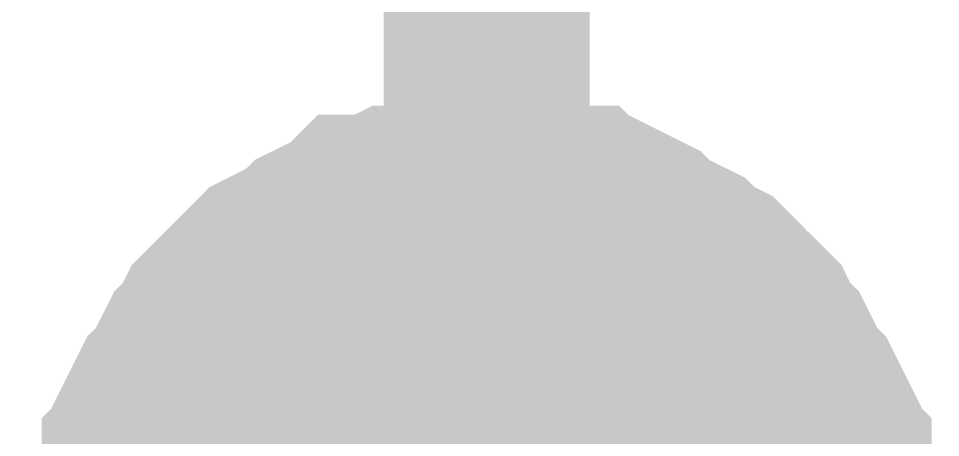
# Model space of a CAD drawing. Header units: inches. Extents: x 0 to 841, y 0 to 594.
# Drawn here: x 424.327 to 425.667, y 182.66 to 183.269 of the extents above; entities that cross this region are included whole.
import ezdxf

# ---------------------------------------------------------------- set-up
doc = ezdxf.new("R2010")
doc.units = ezdxf.units.IN
doc.layers.add('Sheet', color=255, linetype='Continuous')

msp = doc.modelspace()

# ---------------------------------------------------------------- linework, layer by layer
at = {"layer": 'Sheet'}
for points in [[(425.0076, 172.5009, 0.2997, 0.2997, 0), (425.0076, 177.4919, 0.2997, 0.2997, 0), (425.0076, 182.4959, 0.2997, 0.2997, 0), (425.0076, 187.4999, 0.2997, 0.2997, 0), (425.0076, 192.4908, 0.2997, 0.2997, 0), (425.0076, 197.4948, 0.2997, 0.2997, 0), (422.5121, 197.4948, 0.2997, 0.2997, 0)], [(424.498, 182.4959, 0.2997, 0.2997, 0), (424.498, 182.522, 0.2997, 0.2997, 0), (424.498, 182.5481, 0.2997, 0.2997, 0), (424.498, 182.5743, 0.2997, 0.2997, 0), (424.5111, 182.6004, 0.2997, 0.2997, 0), (424.5111, 182.6265, 0.2997, 0.2997, 0), (424.5242, 182.6396, 0.2997, 0.2997, 0), (424.5242, 182.6657, 0.2997, 0.2997, 0), (424.5372, 182.6918, 0.2997, 0.2997, 0), (424.5503, 182.718, 0.2997, 0.2997, 0), (424.5634, 182.731, 0.2997, 0.2997, 0), (424.5764, 182.7572, 0.2997, 0.2997, 0), (424.5895, 182.7833, 0.2997, 0.2997, 0), (424.6026, 182.7964, 0.2997, 0.2997, 0), (424.6156, 182.8225, 0.2997, 0.2997, 0), (424.6287, 182.8356, 0.2997, 0.2997, 0), (424.6418, 182.8486, 0.2997, 0.2997, 0), (424.6679, 182.8748, 0.2997, 0.2997, 0), (424.681, 182.8878, 0.2997, 0.2997, 0), (424.694, 182.9009, 0.2997, 0.2997, 0), (424.7202, 182.914, 0.2997, 0.2997, 0), (424.7463, 182.927, 0.2997, 0.2997, 0), (424.7594, 182.9401, 0.2997, 0.2997, 0), (424.7855, 182.9531, 0.2997, 0.2997, 0), (424.8116, 182.9662, 0.2997, 0.2997, 0), (424.8247, 182.9793, 0.2997, 0.2997, 0), (424.8508, 182.9793, 0.2997, 0.2997, 0), (424.8769, 182.9923, 0.2997, 0.2997, 0), (424.9031, 182.9923, 0.2997, 0.2997, 0), (424.9292, 183.0054, 0.2997, 0.2997, 0), (424.9553, 183.0054, 0.2997, 0.2997, 0), (424.9815, 183.0054, 0.2997, 0.2997, 0), (425.0076, 183.0054, 0.2997, 0.2997, 0)], [(424.498, 182.4959, 0.2997, 0.2997, 0), (424.498, 182.522, 0.2997, 0.2997, 0), (424.498, 182.5481, 0.2997, 0.2997, 0), (424.498, 182.5743, 0.2997, 0.2997, 0), (424.5111, 182.6004, 0.2997, 0.2997, 0), (424.5111, 182.6265, 0.2997, 0.2997, 0), (424.5242, 182.6396, 0.2997, 0.2997, 0), (424.5242, 182.6657, 0.2997, 0.2997, 0), (424.5372, 182.6918, 0.2997, 0.2997, 0), (424.5503, 182.718, 0.2997, 0.2997, 0), (424.5634, 182.731, 0.2997, 0.2997, 0), (424.5764, 182.7572, 0.2997, 0.2997, 0), (424.5895, 182.7833, 0.2997, 0.2997, 0), (424.6026, 182.7964, 0.2997, 0.2997, 0), (424.6156, 182.8225, 0.2997, 0.2997, 0), (424.6287, 182.8356, 0.2997, 0.2997, 0), (424.6418, 182.8486, 0.2997, 0.2997, 0), (424.6679, 182.8748, 0.2997, 0.2997, 0), (424.681, 182.8878, 0.2997, 0.2997, 0), (424.694, 182.9009, 0.2997, 0.2997, 0), (424.7202, 182.914, 0.2997, 0.2997, 0), (424.7463, 182.927, 0.2997, 0.2997, 0), (424.7594, 182.9401, 0.2997, 0.2997, 0), (424.7855, 182.9531, 0.2997, 0.2997, 0), (424.8116, 182.9662, 0.2997, 0.2997, 0), (424.8247, 182.9793, 0.2997, 0.2997, 0), (424.8508, 182.9793, 0.2997, 0.2997, 0), (424.8769, 182.9923, 0.2997, 0.2997, 0), (424.9031, 182.9923, 0.2997, 0.2997, 0), (424.9292, 183.0054, 0.2997, 0.2997, 0), (424.9553, 183.0054, 0.2997, 0.2997, 0), (424.9815, 183.0054, 0.2997, 0.2997, 0), (425.0076, 183.0054, 0.2997, 0.2997, 0)], [(424.498, 182.4959, 0.2997, 0.2997, 0), (424.498, 182.522, 0.2997, 0.2997, 0), (424.498, 182.5481, 0.2997, 0.2997, 0), (424.498, 182.5743, 0.2997, 0.2997, 0), (424.5111, 182.6004, 0.2997, 0.2997, 0), (424.5111, 182.6265, 0.2997, 0.2997, 0), (424.5242, 182.6396, 0.2997, 0.2997, 0), (424.5242, 182.6657, 0.2997, 0.2997, 0), (424.5372, 182.6918, 0.2997, 0.2997, 0), (424.5503, 182.718, 0.2997, 0.2997, 0), (424.5634, 182.731, 0.2997, 0.2997, 0), (424.5764, 182.7572, 0.2997, 0.2997, 0), (424.5895, 182.7833, 0.2997, 0.2997, 0), (424.6026, 182.7964, 0.2997, 0.2997, 0), (424.6156, 182.8225, 0.2997, 0.2997, 0), (424.6287, 182.8356, 0.2997, 0.2997, 0), (424.6418, 182.8486, 0.2997, 0.2997, 0), (424.6679, 182.8748, 0.2997, 0.2997, 0), (424.681, 182.8878, 0.2997, 0.2997, 0), (424.694, 182.9009, 0.2997, 0.2997, 0), (424.7202, 182.914, 0.2997, 0.2997, 0), (424.7463, 182.927, 0.2997, 0.2997, 0), (424.7594, 182.9401, 0.2997, 0.2997, 0), (424.7855, 182.9531, 0.2997, 0.2997, 0), (424.8116, 182.9662, 0.2997, 0.2997, 0), (424.8247, 182.9793, 0.2997, 0.2997, 0), (424.8508, 182.9793, 0.2997, 0.2997, 0), (424.8769, 182.9923, 0.2997, 0.2997, 0), (424.9031, 182.9923, 0.2997, 0.2997, 0), (424.9292, 183.0054, 0.2997, 0.2997, 0), (424.9553, 183.0054, 0.2997, 0.2997, 0), (424.9815, 183.0054, 0.2997, 0.2997, 0), (425.0076, 183.0054, 0.2997, 0.2997, 0)], [(424.498, 182.4959, 0.2997, 0.2997, 0), (424.498, 182.522, 0.2997, 0.2997, 0), (424.498, 182.5481, 0.2997, 0.2997, 0), (424.498, 182.5743, 0.2997, 0.2997, 0), (424.5111, 182.6004, 0.2997, 0.2997, 0), (424.5111, 182.6265, 0.2997, 0.2997, 0), (424.5242, 182.6396, 0.2997, 0.2997, 0), (424.5242, 182.6657, 0.2997, 0.2997, 0), (424.5372, 182.6918, 0.2997, 0.2997, 0), (424.5503, 182.718, 0.2997, 0.2997, 0), (424.5634, 182.731, 0.2997, 0.2997, 0), (424.5764, 182.7572, 0.2997, 0.2997, 0), (424.5895, 182.7833, 0.2997, 0.2997, 0), (424.6026, 182.7964, 0.2997, 0.2997, 0), (424.6156, 182.8225, 0.2997, 0.2997, 0), (424.6287, 182.8356, 0.2997, 0.2997, 0), (424.6418, 182.8486, 0.2997, 0.2997, 0), (424.6679, 182.8748, 0.2997, 0.2997, 0), (424.681, 182.8878, 0.2997, 0.2997, 0), (424.694, 182.9009, 0.2997, 0.2997, 0), (424.7202, 182.914, 0.2997, 0.2997, 0), (424.7463, 182.927, 0.2997, 0.2997, 0), (424.7594, 182.9401, 0.2997, 0.2997, 0), (424.7855, 182.9531, 0.2997, 0.2997, 0), (424.8116, 182.9662, 0.2997, 0.2997, 0), (424.8247, 182.9793, 0.2997, 0.2997, 0), (424.8508, 182.9793, 0.2997, 0.2997, 0), (424.8769, 182.9923, 0.2997, 0.2997, 0), (424.9031, 182.9923, 0.2997, 0.2997, 0), (424.9292, 183.0054, 0.2997, 0.2997, 0), (424.9553, 183.0054, 0.2997, 0.2997, 0), (424.9815, 183.0054, 0.2997, 0.2997, 0), (425.0076, 183.0054, 0.2997, 0.2997, 0)], [(425.0076, 183.0054, 0.2997, 0.2997, 0), (425.0076, 183.0054, 0.2997, 0.2997, 0)], [(425.0076, 183.0054, 0.2997, 0.2997, 0), (425.0337, 183.0054, 0.2997, 0.2997, 0), (425.0599, 183.0054, 0.2997, 0.2997, 0), (425.086, 183.0054, 0.2997, 0.2997, 0), (425.1121, 182.9923, 0.2997, 0.2997, 0), (425.1383, 182.9923, 0.2997, 0.2997, 0), (425.1513, 182.9793, 0.2997, 0.2997, 0), (425.1774, 182.9793, 0.2997, 0.2997, 0), (425.2036, 182.9662, 0.2997, 0.2997, 0), (425.2297, 182.9531, 0.2997, 0.2997, 0), (425.2428, 182.9401, 0.2997, 0.2997, 0), (425.2689, 182.927, 0.2997, 0.2997, 0), (425.295, 182.914, 0.2997, 0.2997, 0), (425.3081, 182.9009, 0.2997, 0.2997, 0), (425.3342, 182.8878, 0.2997, 0.2997, 0), (425.3473, 182.8748, 0.2997, 0.2997, 0), (425.3604, 182.8486, 0.2997, 0.2997, 0), (425.3865, 182.8356, 0.2997, 0.2997, 0), (425.3996, 182.8225, 0.2997, 0.2997, 0), (425.4126, 182.7964, 0.2997, 0.2997, 0), (425.4257, 182.7833, 0.2997, 0.2997, 0), (425.4388, 182.7572, 0.2997, 0.2997, 0), (425.4518, 182.731, 0.2997, 0.2997, 0), (425.4649, 182.718, 0.2997, 0.2997, 0), (425.478, 182.6918, 0.2997, 0.2997, 0), (425.491, 182.6657, 0.2997, 0.2997, 0), (425.491, 182.6396, 0.2997, 0.2997, 0), (425.5041, 182.6265, 0.2997, 0.2997, 0), (425.5041, 182.6004, 0.2997, 0.2997, 0), (425.5172, 182.5743, 0.2997, 0.2997, 0), (425.5172, 182.5481, 0.2997, 0.2997, 0), (425.5172, 182.522, 0.2997, 0.2997, 0), (425.5172, 182.4959, 0.2997, 0.2997, 0)], [(425.0076, 183.0054, 0.2997, 0.2997, 0), (425.0076, 183.0054, 0.2997, 0.2997, 0)], [(425.0076, 183.0054, 0.2997, 0.2997, 0), (425.0337, 183.0054, 0.2997, 0.2997, 0), (425.0599, 183.0054, 0.2997, 0.2997, 0), (425.086, 183.0054, 0.2997, 0.2997, 0), (425.1121, 182.9923, 0.2997, 0.2997, 0), (425.1383, 182.9923, 0.2997, 0.2997, 0), (425.1513, 182.9793, 0.2997, 0.2997, 0), (425.1774, 182.9793, 0.2997, 0.2997, 0), (425.2036, 182.9662, 0.2997, 0.2997, 0), (425.2297, 182.9531, 0.2997, 0.2997, 0), (425.2428, 182.9401, 0.2997, 0.2997, 0), (425.2689, 182.927, 0.2997, 0.2997, 0), (425.295, 182.914, 0.2997, 0.2997, 0), (425.3081, 182.9009, 0.2997, 0.2997, 0), (425.3342, 182.8878, 0.2997, 0.2997, 0), (425.3473, 182.8748, 0.2997, 0.2997, 0), (425.3604, 182.8486, 0.2997, 0.2997, 0), (425.3865, 182.8356, 0.2997, 0.2997, 0), (425.3996, 182.8225, 0.2997, 0.2997, 0), (425.4126, 182.7964, 0.2997, 0.2997, 0), (425.4257, 182.7833, 0.2997, 0.2997, 0), (425.4388, 182.7572, 0.2997, 0.2997, 0), (425.4518, 182.731, 0.2997, 0.2997, 0), (425.4649, 182.718, 0.2997, 0.2997, 0), (425.478, 182.6918, 0.2997, 0.2997, 0), (425.491, 182.6657, 0.2997, 0.2997, 0), (425.491, 182.6396, 0.2997, 0.2997, 0), (425.5041, 182.6265, 0.2997, 0.2997, 0), (425.5041, 182.6004, 0.2997, 0.2997, 0), (425.5172, 182.5743, 0.2997, 0.2997, 0), (425.5172, 182.5481, 0.2997, 0.2997, 0), (425.5172, 182.522, 0.2997, 0.2997, 0), (425.5172, 182.4959, 0.2997, 0.2997, 0)], [(425.0076, 183.0054, 0.2997, 0.2997, 0), (425.0076, 183.0054, 0.2997, 0.2997, 0)], [(425.0076, 183.0054, 0.2997, 0.2997, 0), (425.0337, 183.0054, 0.2997, 0.2997, 0), (425.0599, 183.0054, 0.2997, 0.2997, 0), (425.086, 183.0054, 0.2997, 0.2997, 0), (425.1121, 182.9923, 0.2997, 0.2997, 0), (425.1383, 182.9923, 0.2997, 0.2997, 0), (425.1513, 182.9793, 0.2997, 0.2997, 0), (425.1774, 182.9793, 0.2997, 0.2997, 0), (425.2036, 182.9662, 0.2997, 0.2997, 0), (425.2297, 182.9531, 0.2997, 0.2997, 0), (425.2428, 182.9401, 0.2997, 0.2997, 0), (425.2689, 182.927, 0.2997, 0.2997, 0), (425.295, 182.914, 0.2997, 0.2997, 0), (425.3081, 182.9009, 0.2997, 0.2997, 0), (425.3342, 182.8878, 0.2997, 0.2997, 0), (425.3473, 182.8748, 0.2997, 0.2997, 0), (425.3604, 182.8486, 0.2997, 0.2997, 0), (425.3865, 182.8356, 0.2997, 0.2997, 0), (425.3996, 182.8225, 0.2997, 0.2997, 0), (425.4126, 182.7964, 0.2997, 0.2997, 0), (425.4257, 182.7833, 0.2997, 0.2997, 0), (425.4388, 182.7572, 0.2997, 0.2997, 0), (425.4518, 182.731, 0.2997, 0.2997, 0), (425.4649, 182.718, 0.2997, 0.2997, 0), (425.478, 182.6918, 0.2997, 0.2997, 0), (425.491, 182.6657, 0.2997, 0.2997, 0), (425.491, 182.6396, 0.2997, 0.2997, 0), (425.5041, 182.6265, 0.2997, 0.2997, 0), (425.5041, 182.6004, 0.2997, 0.2997, 0), (425.5172, 182.5743, 0.2997, 0.2997, 0), (425.5172, 182.5481, 0.2997, 0.2997, 0), (425.5172, 182.522, 0.2997, 0.2997, 0), (425.5172, 182.4959, 0.2997, 0.2997, 0)], [(425.0076, 183.0054, 0.2997, 0.2997, 0), (425.0076, 183.0054, 0.2997, 0.2997, 0)], [(425.0076, 183.0054, 0.2997, 0.2997, 0), (425.0337, 183.0054, 0.2997, 0.2997, 0), (425.0599, 183.0054, 0.2997, 0.2997, 0), (425.086, 183.0054, 0.2997, 0.2997, 0), (425.1121, 182.9923, 0.2997, 0.2997, 0), (425.1383, 182.9923, 0.2997, 0.2997, 0), (425.1513, 182.9793, 0.2997, 0.2997, 0), (425.1774, 182.9793, 0.2997, 0.2997, 0), (425.2036, 182.9662, 0.2997, 0.2997, 0), (425.2297, 182.9531, 0.2997, 0.2997, 0), (425.2428, 182.9401, 0.2997, 0.2997, 0), (425.2689, 182.927, 0.2997, 0.2997, 0), (425.295, 182.914, 0.2997, 0.2997, 0), (425.3081, 182.9009, 0.2997, 0.2997, 0), (425.3342, 182.8878, 0.2997, 0.2997, 0), (425.3473, 182.8748, 0.2997, 0.2997, 0), (425.3604, 182.8486, 0.2997, 0.2997, 0), (425.3865, 182.8356, 0.2997, 0.2997, 0), (425.3996, 182.8225, 0.2997, 0.2997, 0), (425.4126, 182.7964, 0.2997, 0.2997, 0), (425.4257, 182.7833, 0.2997, 0.2997, 0), (425.4388, 182.7572, 0.2997, 0.2997, 0), (425.4518, 182.731, 0.2997, 0.2997, 0), (425.4649, 182.718, 0.2997, 0.2997, 0), (425.478, 182.6918, 0.2997, 0.2997, 0), (425.491, 182.6657, 0.2997, 0.2997, 0), (425.491, 182.6396, 0.2997, 0.2997, 0), (425.5041, 182.6265, 0.2997, 0.2997, 0), (425.5041, 182.6004, 0.2997, 0.2997, 0), (425.5172, 182.5743, 0.2997, 0.2997, 0), (425.5172, 182.5481, 0.2997, 0.2997, 0), (425.5172, 182.522, 0.2997, 0.2997, 0), (425.5172, 182.4959, 0.2997, 0.2997, 0)], [(424.5111, 182.6004, 0.0991, 0.0991, 0), (424.5111, 182.6265, 0.0991, 0.0991, 0), (424.5242, 182.6396, 0.0991, 0.0991, 0), (424.5242, 182.6657, 0.0991, 0.0991, 0), (424.5372, 182.6918, 0.0991, 0.0991, 0), (424.5503, 182.718, 0.0991, 0.0991, 0), (424.5634, 182.731, 0.0991, 0.0991, 0), (424.5764, 182.7572, 0.0991, 0.0991, 0), (424.5895, 182.7833, 0.0991, 0.0991, 0), (424.6026, 182.7964, 0.0991, 0.0991, 0), (424.6156, 182.8225, 0.0991, 0.0991, 0), (424.6287, 182.8356, 0.0991, 0.0991, 0), (424.6418, 182.8486, 0.0991, 0.0991, 0), (424.6679, 182.8748, 0.0991, 0.0991, 0), (424.681, 182.8878, 0.0991, 0.0991, 0), (424.694, 182.9009, 0.0991, 0.0991, 0), (424.7202, 182.914, 0.0991, 0.0991, 0), (424.7463, 182.927, 0.0991, 0.0991, 0), (424.7594, 182.9401, 0.0991, 0.0991, 0), (424.7855, 182.9531, 0.0991, 0.0991, 0), (424.8116, 182.9662, 0.0991, 0.0991, 0), (424.8247, 182.9793, 0.0991, 0.0991, 0), (424.8508, 182.9793, 0.0991, 0.0991, 0), (424.8769, 182.9923, 0.0991, 0.0991, 0), (424.9031, 182.9923, 0.0991, 0.0991, 0), (424.9292, 183.0054, 0.0991, 0.0991, 0), (424.9553, 183.0054, 0.0991, 0.0991, 0), (424.9815, 183.0054, 0.0991, 0.0991, 0), (425.0076, 183.0054, 0.0991, 0.0991, 0)], [(424.5111, 182.6004, 0.0991, 0.0991, 0), (424.5111, 182.6265, 0.0991, 0.0991, 0), (424.5242, 182.6396, 0.0991, 0.0991, 0), (424.5242, 182.6657, 0.0991, 0.0991, 0), (424.5372, 182.6918, 0.0991, 0.0991, 0), (424.5503, 182.718, 0.0991, 0.0991, 0), (424.5634, 182.731, 0.0991, 0.0991, 0), (424.5764, 182.7572, 0.0991, 0.0991, 0), (424.5895, 182.7833, 0.0991, 0.0991, 0), (424.6026, 182.7964, 0.0991, 0.0991, 0), (424.6156, 182.8225, 0.0991, 0.0991, 0), (424.6287, 182.8356, 0.0991, 0.0991, 0), (424.6418, 182.8486, 0.0991, 0.0991, 0), (424.6679, 182.8748, 0.0991, 0.0991, 0), (424.681, 182.8878, 0.0991, 0.0991, 0), (424.694, 182.9009, 0.0991, 0.0991, 0), (424.7202, 182.914, 0.0991, 0.0991, 0), (424.7463, 182.927, 0.0991, 0.0991, 0), (424.7594, 182.9401, 0.0991, 0.0991, 0), (424.7855, 182.9531, 0.0991, 0.0991, 0), (424.8116, 182.9662, 0.0991, 0.0991, 0), (424.8247, 182.9793, 0.0991, 0.0991, 0), (424.8508, 182.9793, 0.0991, 0.0991, 0), (424.8769, 182.9923, 0.0991, 0.0991, 0), (424.9031, 182.9923, 0.0991, 0.0991, 0), (424.9292, 183.0054, 0.0991, 0.0991, 0), (424.9553, 183.0054, 0.0991, 0.0991, 0), (424.9815, 183.0054, 0.0991, 0.0991, 0), (425.0076, 183.0054, 0.0991, 0.0991, 0)], [(424.5111, 182.6004, 0.0991, 0.0991, 0), (424.5111, 182.6265, 0.0991, 0.0991, 0), (424.5242, 182.6396, 0.0991, 0.0991, 0), (424.5242, 182.6657, 0.0991, 0.0991, 0), (424.5372, 182.6918, 0.0991, 0.0991, 0), (424.5503, 182.718, 0.0991, 0.0991, 0), (424.5634, 182.731, 0.0991, 0.0991, 0), (424.5764, 182.7572, 0.0991, 0.0991, 0), (424.5895, 182.7833, 0.0991, 0.0991, 0), (424.6026, 182.7964, 0.0991, 0.0991, 0), (424.6156, 182.8225, 0.0991, 0.0991, 0), (424.6287, 182.8356, 0.0991, 0.0991, 0), (424.6418, 182.8486, 0.0991, 0.0991, 0), (424.6679, 182.8748, 0.0991, 0.0991, 0), (424.681, 182.8878, 0.0991, 0.0991, 0), (424.694, 182.9009, 0.0991, 0.0991, 0), (424.7202, 182.914, 0.0991, 0.0991, 0), (424.7463, 182.927, 0.0991, 0.0991, 0), (424.7594, 182.9401, 0.0991, 0.0991, 0), (424.7855, 182.9531, 0.0991, 0.0991, 0), (424.8116, 182.9662, 0.0991, 0.0991, 0), (424.8247, 182.9793, 0.0991, 0.0991, 0), (424.8508, 182.9793, 0.0991, 0.0991, 0), (424.8769, 182.9923, 0.0991, 0.0991, 0), (424.9031, 182.9923, 0.0991, 0.0991, 0), (424.9292, 183.0054, 0.0991, 0.0991, 0), (424.9553, 183.0054, 0.0991, 0.0991, 0), (424.9815, 183.0054, 0.0991, 0.0991, 0), (425.0076, 183.0054, 0.0991, 0.0991, 0)], [(424.5111, 182.6004, 0.0991, 0.0991, 0), (424.5111, 182.6265, 0.0991, 0.0991, 0), (424.5242, 182.6396, 0.0991, 0.0991, 0), (424.5242, 182.6657, 0.0991, 0.0991, 0), (424.5372, 182.6918, 0.0991, 0.0991, 0), (424.5503, 182.718, 0.0991, 0.0991, 0), (424.5634, 182.731, 0.0991, 0.0991, 0), (424.5764, 182.7572, 0.0991, 0.0991, 0), (424.5895, 182.7833, 0.0991, 0.0991, 0), (424.6026, 182.7964, 0.0991, 0.0991, 0), (424.6156, 182.8225, 0.0991, 0.0991, 0), (424.6287, 182.8356, 0.0991, 0.0991, 0), (424.6418, 182.8486, 0.0991, 0.0991, 0), (424.6679, 182.8748, 0.0991, 0.0991, 0), (424.681, 182.8878, 0.0991, 0.0991, 0), (424.694, 182.9009, 0.0991, 0.0991, 0), (424.7202, 182.914, 0.0991, 0.0991, 0), (424.7463, 182.927, 0.0991, 0.0991, 0), (424.7594, 182.9401, 0.0991, 0.0991, 0), (424.7855, 182.9531, 0.0991, 0.0991, 0), (424.8116, 182.9662, 0.0991, 0.0991, 0), (424.8247, 182.9793, 0.0991, 0.0991, 0), (424.8508, 182.9793, 0.0991, 0.0991, 0), (424.8769, 182.9923, 0.0991, 0.0991, 0), (424.9031, 182.9923, 0.0991, 0.0991, 0), (424.9292, 183.0054, 0.0991, 0.0991, 0), (424.9553, 183.0054, 0.0991, 0.0991, 0), (424.9815, 183.0054, 0.0991, 0.0991, 0), (425.0076, 183.0054, 0.0991, 0.0991, 0)], [(425.0076, 183.0054, 0.0991, 0.0991, 0), (425.0076, 183.0054, 0.0991, 0.0991, 0)], [(425.0076, 183.0054, 0.0991, 0.0991, 0), (425.0337, 183.0054, 0.0991, 0.0991, 0), (425.0599, 183.0054, 0.0991, 0.0991, 0), (425.086, 183.0054, 0.0991, 0.0991, 0), (425.1121, 182.9923, 0.0991, 0.0991, 0), (425.1383, 182.9923, 0.0991, 0.0991, 0), (425.1513, 182.9793, 0.0991, 0.0991, 0), (425.1774, 182.9793, 0.0991, 0.0991, 0), (425.2036, 182.9662, 0.0991, 0.0991, 0), (425.2297, 182.9531, 0.0991, 0.0991, 0), (425.2428, 182.9401, 0.0991, 0.0991, 0), (425.2689, 182.927, 0.0991, 0.0991, 0), (425.295, 182.914, 0.0991, 0.0991, 0), (425.3081, 182.9009, 0.0991, 0.0991, 0), (425.3342, 182.8878, 0.0991, 0.0991, 0), (425.3473, 182.8748, 0.0991, 0.0991, 0), (425.3604, 182.8486, 0.0991, 0.0991, 0), (425.3865, 182.8356, 0.0991, 0.0991, 0), (425.3996, 182.8225, 0.0991, 0.0991, 0), (425.4126, 182.7964, 0.0991, 0.0991, 0), (425.4257, 182.7833, 0.0991, 0.0991, 0), (425.4388, 182.7572, 0.0991, 0.0991, 0), (425.4518, 182.731, 0.0991, 0.0991, 0), (425.4649, 182.718, 0.0991, 0.0991, 0), (425.478, 182.6918, 0.0991, 0.0991, 0), (425.491, 182.6657, 0.0991, 0.0991, 0), (425.491, 182.6396, 0.0991, 0.0991, 0), (425.5041, 182.6265, 0.0991, 0.0991, 0), (425.5041, 182.6004, 0.0991, 0.0991, 0)], [(425.0076, 183.0054, 0.0991, 0.0991, 0), (425.0076, 183.0054, 0.0991, 0.0991, 0)], [(425.0076, 183.0054, 0.0991, 0.0991, 0), (425.0337, 183.0054, 0.0991, 0.0991, 0), (425.0599, 183.0054, 0.0991, 0.0991, 0), (425.086, 183.0054, 0.0991, 0.0991, 0), (425.1121, 182.9923, 0.0991, 0.0991, 0), (425.1383, 182.9923, 0.0991, 0.0991, 0), (425.1513, 182.9793, 0.0991, 0.0991, 0), (425.1774, 182.9793, 0.0991, 0.0991, 0), (425.2036, 182.9662, 0.0991, 0.0991, 0), (425.2297, 182.9531, 0.0991, 0.0991, 0), (425.2428, 182.9401, 0.0991, 0.0991, 0), (425.2689, 182.927, 0.0991, 0.0991, 0), (425.295, 182.914, 0.0991, 0.0991, 0), (425.3081, 182.9009, 0.0991, 0.0991, 0), (425.3342, 182.8878, 0.0991, 0.0991, 0), (425.3473, 182.8748, 0.0991, 0.0991, 0), (425.3604, 182.8486, 0.0991, 0.0991, 0), (425.3865, 182.8356, 0.0991, 0.0991, 0), (425.3996, 182.8225, 0.0991, 0.0991, 0), (425.4126, 182.7964, 0.0991, 0.0991, 0), (425.4257, 182.7833, 0.0991, 0.0991, 0), (425.4388, 182.7572, 0.0991, 0.0991, 0), (425.4518, 182.731, 0.0991, 0.0991, 0), (425.4649, 182.718, 0.0991, 0.0991, 0), (425.478, 182.6918, 0.0991, 0.0991, 0), (425.491, 182.6657, 0.0991, 0.0991, 0), (425.491, 182.6396, 0.0991, 0.0991, 0), (425.5041, 182.6265, 0.0991, 0.0991, 0), (425.5041, 182.6004, 0.0991, 0.0991, 0)], [(425.0076, 183.0054, 0.0991, 0.0991, 0), (425.0076, 183.0054, 0.0991, 0.0991, 0)], [(425.0076, 183.0054, 0.0991, 0.0991, 0), (425.0337, 183.0054, 0.0991, 0.0991, 0), (425.0599, 183.0054, 0.0991, 0.0991, 0), (425.086, 183.0054, 0.0991, 0.0991, 0), (425.1121, 182.9923, 0.0991, 0.0991, 0), (425.1383, 182.9923, 0.0991, 0.0991, 0), (425.1513, 182.9793, 0.0991, 0.0991, 0), (425.1774, 182.9793, 0.0991, 0.0991, 0), (425.2036, 182.9662, 0.0991, 0.0991, 0), (425.2297, 182.9531, 0.0991, 0.0991, 0), (425.2428, 182.9401, 0.0991, 0.0991, 0), (425.2689, 182.927, 0.0991, 0.0991, 0), (425.295, 182.914, 0.0991, 0.0991, 0), (425.3081, 182.9009, 0.0991, 0.0991, 0), (425.3342, 182.8878, 0.0991, 0.0991, 0), (425.3473, 182.8748, 0.0991, 0.0991, 0), (425.3604, 182.8486, 0.0991, 0.0991, 0), (425.3865, 182.8356, 0.0991, 0.0991, 0), (425.3996, 182.8225, 0.0991, 0.0991, 0), (425.4126, 182.7964, 0.0991, 0.0991, 0), (425.4257, 182.7833, 0.0991, 0.0991, 0), (425.4388, 182.7572, 0.0991, 0.0991, 0), (425.4518, 182.731, 0.0991, 0.0991, 0), (425.4649, 182.718, 0.0991, 0.0991, 0), (425.478, 182.6918, 0.0991, 0.0991, 0), (425.491, 182.6657, 0.0991, 0.0991, 0), (425.491, 182.6396, 0.0991, 0.0991, 0), (425.5041, 182.6265, 0.0991, 0.0991, 0), (425.5041, 182.6004, 0.0991, 0.0991, 0)], [(425.0076, 183.0054, 0.0991, 0.0991, 0), (425.0076, 183.0054, 0.0991, 0.0991, 0)], [(425.0076, 183.0054, 0.0991, 0.0991, 0), (425.0337, 183.0054, 0.0991, 0.0991, 0), (425.0599, 183.0054, 0.0991, 0.0991, 0), (425.086, 183.0054, 0.0991, 0.0991, 0), (425.1121, 182.9923, 0.0991, 0.0991, 0), (425.1383, 182.9923, 0.0991, 0.0991, 0), (425.1513, 182.9793, 0.0991, 0.0991, 0), (425.1774, 182.9793, 0.0991, 0.0991, 0), (425.2036, 182.9662, 0.0991, 0.0991, 0), (425.2297, 182.9531, 0.0991, 0.0991, 0), (425.2428, 182.9401, 0.0991, 0.0991, 0), (425.2689, 182.927, 0.0991, 0.0991, 0), (425.295, 182.914, 0.0991, 0.0991, 0), (425.3081, 182.9009, 0.0991, 0.0991, 0), (425.3342, 182.8878, 0.0991, 0.0991, 0), (425.3473, 182.8748, 0.0991, 0.0991, 0), (425.3604, 182.8486, 0.0991, 0.0991, 0), (425.3865, 182.8356, 0.0991, 0.0991, 0), (425.3996, 182.8225, 0.0991, 0.0991, 0), (425.4126, 182.7964, 0.0991, 0.0991, 0), (425.4257, 182.7833, 0.0991, 0.0991, 0), (425.4388, 182.7572, 0.0991, 0.0991, 0), (425.4518, 182.731, 0.0991, 0.0991, 0), (425.4649, 182.718, 0.0991, 0.0991, 0), (425.478, 182.6918, 0.0991, 0.0991, 0), (425.491, 182.6657, 0.0991, 0.0991, 0), (425.491, 182.6396, 0.0991, 0.0991, 0), (425.5041, 182.6265, 0.0991, 0.0991, 0), (425.5041, 182.6004, 0.0991, 0.0991, 0)]]:
    msp.add_lwpolyline(points, format="xyseb", dxfattribs=at)
msp.add_lwpolyline([(424.746, 182.5, 0.508, 0.508, 1), (425.254, 182.5, 0.508, 0.508, 1)], format="xyseb", close=True, dxfattribs=at)

doc.saveas('drawing.dxf')
